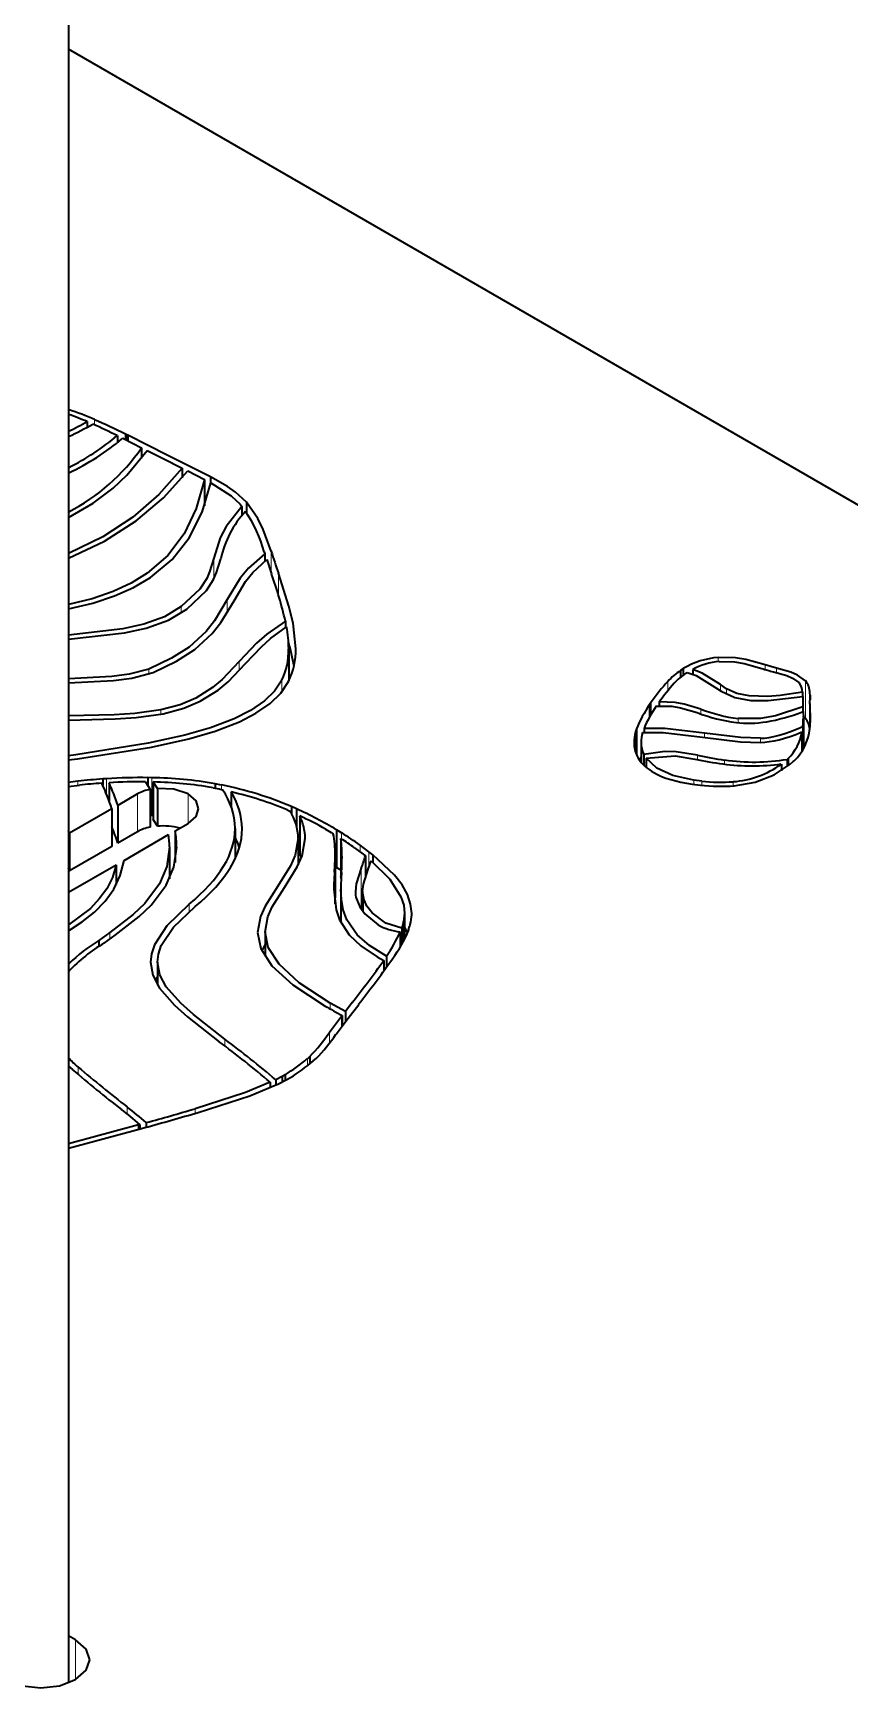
# Model space of a CAD drawing. Extents: x 384 to 891, y 188 to 696.
# Drawn here: x 779.33 to 788.17, y 641.41 to 659.31 of the extents above; entities that cross this region are included whole.
import ezdxf

# ---------------------------------------------------------------- set-up
doc = ezdxf.new("R2010")
doc.units = 0

msp = doc.modelspace()

# ---------------------------------------------------------------- linework, layer by layer
at = {"color": 7, "lineweight": 35}
for p, q in [((779.712, 684.361), (779.712, 641.461)), ((807.97, 642.824), (779.712, 659.139))]:
    msp.add_line(p, q, dxfattribs=at)
at = {"color": 7, "lineweight": 35, "ltscale": 0.001526}
msp.add_line((779.912, 655.108), (779.912, 655.047), dxfattribs=at)
at = {"color": 7, "lineweight": 13, "ltscale": 0.001416}
msp.add_line((779.992, 655.13), (779.992, 655.073), dxfattribs=at)
at = {"color": 7, "lineweight": 35, "ltscale": 0.000582784}
msp.add_line((780.348, 654.962), (780.327, 654.973), dxfattribs=at)
at = {"color": 7, "lineweight": 35, "ltscale": 0.001468}
msp.add_line((780.327, 654.973), (780.327, 654.914), dxfattribs=at)
at = {"color": 7, "lineweight": 35, "ltscale": 0.001933}
msp.add_line((780.239, 654.957), (780.239, 654.88), dxfattribs=at)
at = {"color": 7, "lineweight": 35, "ltscale": 0.000231275}
msp.add_line((780.297, 654.928), (780.306, 654.924), dxfattribs=at)
at = {"color": 7, "lineweight": 35, "ltscale": 0.005451}
msp.add_line((780.306, 654.924), (780.5, 654.826), dxfattribs=at)
at = {"color": 7, "lineweight": 35, "ltscale": 0.000139691}
msp.add_line((780.352, 654.96), (780.347, 654.962), dxfattribs=at)
at = {"color": 7, "lineweight": 35, "ltscale": 0.001453}
msp.add_line((780.347, 654.962), (780.347, 654.904), dxfattribs=at)
at = {"color": 7, "lineweight": 35, "ltscale": 0.01215}
msp.add_line((780.786, 654.741), (780.352, 654.96), dxfattribs=at)
at = {"color": 7, "lineweight": 35, "ltscale": 0.001465}
msp.add_line((780.352, 654.96), (780.352, 654.901), dxfattribs=at)
at = {"color": 7, "lineweight": 35, "ltscale": 0.00285}
msp.add_line((780.5, 654.826), (780.5, 654.712), dxfattribs=at)
at = {"color": 7, "lineweight": 35, "ltscale": 0.004865}
msp.add_line((780.561, 654.795), (780.735, 654.708), dxfattribs=at)
at = {"color": 7, "lineweight": 35, "ltscale": 0.005772}
msp.add_line((780.735, 654.708), (780.941, 654.604), dxfattribs=at)
at = {"color": 7, "lineweight": 35, "ltscale": 0.012902}
msp.add_line((781.247, 654.509), (780.786, 654.741), dxfattribs=at)
at = {"color": 7, "lineweight": 35, "ltscale": 0.002582}
msp.add_line((780.941, 654.604), (780.941, 654.501), dxfattribs=at)
at = {"color": 7, "lineweight": 35, "ltscale": 0.005044}
msp.add_line((781.001, 654.574), (781.181, 654.483), dxfattribs=at)
at = {"color": 7, "lineweight": 35, "ltscale": 0.007172}
msp.add_line((781.181, 654.483), (781.181, 654.196), dxfattribs=at)
at = {"color": 7, "lineweight": 35, "ltscale": 0.001973}
msp.add_line((781.247, 654.509), (781.247, 654.43), dxfattribs=at)
at = {"color": 7, "lineweight": 35, "ltscale": 0.000827049}
msp.add_line((781.567, 654.215), (781.587, 654.188), dxfattribs=at)
at = {"color": 7, "lineweight": 35, "ltscale": 0.002454}
msp.add_line((781.587, 654.188), (781.587, 654.09), dxfattribs=at)
at = {"color": 7, "lineweight": 35, "ltscale": 0.002849}
msp.add_line((781.636, 654.235), (781.636, 654.121), dxfattribs=at)
at = {"color": 7, "lineweight": 13, "ltscale": 0.005719}
msp.add_line((781.282, 653.632), (781.282, 653.403), dxfattribs=at)
at = {"color": 7, "lineweight": 35, "ltscale": 0.000552975}
msp.add_line((781.829, 653.698), (781.836, 653.677), dxfattribs=at)
at = {"color": 7, "lineweight": 35, "ltscale": 0.001889}
msp.add_line((781.836, 653.677), (781.836, 653.602), dxfattribs=at)
at = {"color": 7, "lineweight": 35, "ltscale": 0.004144}
msp.add_line((781.856, 653.617), (781.908, 653.46), dxfattribs=at)
at = {"color": 7, "lineweight": 13, "ltscale": 0.005939}
msp.add_line((781.905, 653.706), (781.905, 653.469), dxfattribs=at)
at = {"color": 7, "lineweight": 13, "ltscale": 0.005925}
msp.add_line((781.983, 653.469), (781.983, 653.232), dxfattribs=at)
at = {"color": 7, "lineweight": 13, "ltscale": 0.003571}
msp.add_line((781.429, 653.183), (781.429, 653.04), dxfattribs=at)
at = {"color": 7, "lineweight": 13, "ltscale": 0.001773}
msp.add_line((780.931, 653.107), (780.931, 653.036), dxfattribs=at)
at = {"color": 7, "lineweight": 35, "ltscale": 0.001694}
for p, q in [((782.058, 652.949), (782.058, 652.881)), ((787.737, 652.057), (787.738, 652.125))]:
    msp.add_line(p, q, dxfattribs=at)
at = {"color": 7, "lineweight": 35, "ltscale": 0.008749}
msp.add_line((782.094, 652.648), (782.094, 652.298), dxfattribs=at)
at = {"color": 7, "lineweight": 13, "ltscale": 0.002391}
msp.add_line((781.557, 652.512), (781.557, 652.416), dxfattribs=at)
at = {"color": 7, "lineweight": 13, "ltscale": 0.00112}
msp.add_line((786.744, 652.556), (786.744, 652.511), dxfattribs=at)
at = {"color": 7, "lineweight": 35, "ltscale": 0.003104}
msp.add_line((787.373, 652.442), (787.253, 652.476), dxfattribs=at)
at = {"color": 7, "lineweight": 13, "ltscale": 0.001259}
msp.add_line((787.253, 652.476), (787.253, 652.425), dxfattribs=at)
at = {"color": 7, "lineweight": 13, "ltscale": 0.001314}
msp.add_line((780.581, 652.43), (780.581, 652.377), dxfattribs=at)
at = {"color": 7, "lineweight": 13, "ltscale": 0.003105}
msp.add_line((782.019, 652.309), (782.019, 652.185), dxfattribs=at)
at = {"color": 7, "lineweight": 13, "ltscale": 0.002513}
msp.add_line((786.199, 652.297), (786.199, 652.197), dxfattribs=at)
at = {"color": 7, "lineweight": 35, "ltscale": 0.000933181}
msp.add_line((786.365, 652.435), (786.334, 652.414), dxfattribs=at)
at = {"color": 7, "lineweight": 35, "ltscale": 0.001826}
msp.add_line((786.334, 652.414), (786.334, 652.341), dxfattribs=at)
at = {"color": 7, "lineweight": 35, "ltscale": 0.001721}
msp.add_line((786.365, 652.435), (786.365, 652.366), dxfattribs=at)
at = {"color": 7, "lineweight": 35, "ltscale": 0.000389374}
msp.add_line((786.393, 652.385), (786.406, 652.394), dxfattribs=at)
at = {"color": 7, "lineweight": 35, "ltscale": 0.001256}
msp.add_line((786.467, 652.426), (786.467, 652.375), dxfattribs=at)
at = {"color": 7, "lineweight": 13, "ltscale": 0.00121}
msp.add_line((787.373, 652.442), (787.373, 652.394), dxfattribs=at)
at = {"color": 7, "lineweight": 13, "ltscale": 0.010207}
for p, q in [((787.687, 652.305), (787.687, 651.897)), ((782.879, 650.275), (782.879, 649.866))]:
    msp.add_line(p, q, dxfattribs=at)
at = {"color": 7, "lineweight": 35, "ltscale": 0.002021}
msp.add_line((786.708, 652.236), (786.775, 652.19), dxfattribs=at)
at = {"color": 7, "lineweight": 35, "ltscale": 0.00202}
msp.add_line((786.834, 652.218), (786.767, 652.264), dxfattribs=at)
at = {"color": 7, "lineweight": 13, "ltscale": 0.001736}
msp.add_line((786.767, 652.264), (786.767, 652.195), dxfattribs=at)
at = {"color": 7, "lineweight": 13, "ltscale": 0.001553}
msp.add_line((786.834, 652.218), (786.834, 652.156), dxfattribs=at)
at = {"color": 7, "lineweight": 35, "ltscale": 0.001161}
msp.add_line((787.657, 652.18), (787.657, 652.134), dxfattribs=at)
at = {"color": 7, "lineweight": 35, "ltscale": 0.000619537}
msp.add_line((787.661, 652.134), (787.661, 652.109), dxfattribs=at)
at = {"color": 7, "lineweight": 35, "ltscale": 0.000529515}
msp.add_line((787.661, 652.109), (787.661, 652.088), dxfattribs=at)
at = {"color": 7, "lineweight": 35, "ltscale": 0.001981}
msp.add_line((787.661, 652.109), (787.661, 652.03), dxfattribs=at)
at = {"color": 7, "lineweight": 35, "ltscale": 0.000577944}
msp.add_line((787.738, 652.148), (787.737, 652.171), dxfattribs=at)
at = {"color": 7, "lineweight": 13, "ltscale": 0.00929}
msp.add_line((787.737, 652.171), (787.737, 651.8), dxfattribs=at)
at = {"color": 7, "lineweight": 35, "ltscale": 0.000585969}
msp.add_line((787.738, 652.125), (787.738, 652.148), dxfattribs=at)
at = {"color": 7, "lineweight": 35, "ltscale": 0.001279}
msp.add_line((787.738, 652.148), (787.738, 652.097), dxfattribs=at)
at = {"color": 7, "lineweight": 13, "ltscale": 0.001175}
msp.add_line((780.71, 651.99), (780.71, 651.943), dxfattribs=at)
at = {"color": 7, "lineweight": 35, "ltscale": 0.000724784}
msp.add_line((786.017, 652.071), (786.001, 652.047), dxfattribs=at)
at = {"color": 7, "lineweight": 35, "ltscale": 0.003317}
msp.add_line((786.001, 652.047), (786.001, 651.914), dxfattribs=at)
at = {"color": 7, "lineweight": 13, "ltscale": 0.003172}
msp.add_line((786.017, 652.071), (786.017, 651.944), dxfattribs=at)
at = {"color": 7, "lineweight": 35, "ltscale": 0.001082}
msp.add_line((786.106, 652.075), (786.106, 652.032), dxfattribs=at)
at = {"color": 7, "lineweight": 13, "ltscale": 0.001297}
msp.add_line((786.555, 651.997), (786.555, 651.945), dxfattribs=at)
at = {"color": 7, "lineweight": 35, "ltscale": 0.000679059}
msp.add_line((787.661, 652.088), (787.66, 652.061), dxfattribs=at)
at = {"color": 7, "lineweight": 35, "ltscale": 0.000657698}
msp.add_line((787.66, 652.061), (787.661, 652.035), dxfattribs=at)
at = {"color": 7, "lineweight": 13, "ltscale": 0.001337}
msp.add_line((787.661, 652.088), (787.661, 652.035), dxfattribs=at)
at = {"color": 7, "lineweight": 35, "ltscale": 0.000354477}
msp.add_line((787.661, 652.035), (787.661, 652.021), dxfattribs=at)
at = {"color": 7, "lineweight": 35, "ltscale": 0.001292}
msp.add_line((787.661, 652.021), (787.661, 651.969), dxfattribs=at)
at = {"color": 7, "lineweight": 35, "ltscale": 0.001644}
msp.add_line((787.663, 651.97), (787.665, 651.904), dxfattribs=at)
at = {"color": 7, "lineweight": 35, "ltscale": 0.00053569}
msp.add_line((787.738, 652.036), (787.737, 652.057), dxfattribs=at)
at = {"color": 7, "lineweight": 35, "ltscale": 0.006212}
msp.add_line((787.737, 652.057), (787.737, 651.809), dxfattribs=at)
at = {"color": 7, "lineweight": 35, "ltscale": 0.000659752}
msp.add_line((787.739, 652.009), (787.738, 652.036), dxfattribs=at)
at = {"color": 7, "lineweight": 13, "ltscale": 0.005582}
msp.add_line((787.738, 652.036), (787.738, 651.812), dxfattribs=at)
at = {"color": 7, "lineweight": 35, "ltscale": 0.002484}
msp.add_line((787.742, 651.91), (787.739, 652.009), dxfattribs=at)
at = {"color": 7, "lineweight": 13, "ltscale": 0.004597}
msp.add_line((787.739, 652.009), (787.739, 651.825), dxfattribs=at)
at = {"color": 7, "lineweight": 35, "ltscale": 0.000876402}
msp.add_line((785.859, 651.783), (785.849, 651.75), dxfattribs=at)
at = {"color": 7, "lineweight": 35, "ltscale": 0.005528}
msp.add_line((785.849, 651.75), (785.849, 651.529), dxfattribs=at)
at = {"color": 7, "lineweight": 35, "ltscale": 0.007025}
msp.add_line((785.859, 651.783), (785.859, 651.502), dxfattribs=at)
at = {"color": 7, "lineweight": 35, "ltscale": 0.001109}
msp.add_line((785.942, 651.789), (785.942, 651.745), dxfattribs=at)
at = {"color": 7, "lineweight": 13, "ltscale": 0.001135}
msp.add_line((786.958, 651.895), (786.958, 651.849), dxfattribs=at)
at = {"color": 7, "lineweight": 35, "ltscale": 0.005202}
msp.add_line((787.65, 651.75), (787.65, 651.542), dxfattribs=at)
at = {"color": 7, "lineweight": 35, "ltscale": 0.000965287}
msp.add_line((787.687, 651.897), (787.658, 651.923), dxfattribs=at)
at = {"color": 7, "lineweight": 35, "ltscale": 0.000204229}
msp.add_line((787.661, 651.816), (787.66, 651.808), dxfattribs=at)
at = {"color": 7, "lineweight": 35, "ltscale": 0.006252}
msp.add_line((787.66, 651.808), (787.66, 651.558), dxfattribs=at)
at = {"color": 7, "lineweight": 35, "ltscale": 0.006416}
msp.add_line((787.661, 651.816), (787.661, 651.56), dxfattribs=at)
at = {"color": 7, "lineweight": 35, "ltscale": 0.008447}
msp.add_line((787.665, 651.904), (787.665, 651.566), dxfattribs=at)
at = {"color": 7, "lineweight": 35, "ltscale": 0.000693575}
msp.add_line((787.735, 651.786), (787.738, 651.814), dxfattribs=at)
at = {"color": 7, "lineweight": 35, "ltscale": 0.005307}
msp.add_line((785.909, 651.636), (785.909, 651.424), dxfattribs=at)
at = {"color": 7, "lineweight": 35, "ltscale": 5.26152e-05}
msp.add_line((785.925, 651.742), (785.925, 651.744), dxfattribs=at)
at = {"color": 7, "lineweight": 13, "ltscale": 0.001147}
msp.add_line((786.594, 651.737), (786.594, 651.691), dxfattribs=at)
at = {"color": 7, "lineweight": 13, "ltscale": 0.001111}
msp.add_line((787.2, 651.682), (787.2, 651.637), dxfattribs=at)
at = {"color": 7, "lineweight": 35, "ltscale": 0.001956}
msp.add_line((779.789, 651.504), (779.712, 651.493), dxfattribs=at)
at = {"color": 7, "lineweight": 35, "ltscale": 0.002418}
msp.add_line((779.712, 651.447), (779.808, 651.461), dxfattribs=at)
at = {"color": 7, "lineweight": 35, "ltscale": 0.00060262}
msp.add_line((785.865, 651.489), (785.877, 651.468), dxfattribs=at)
at = {"color": 7, "lineweight": 35, "ltscale": 0.001055}
msp.add_line((785.909, 651.486), (785.89, 651.448), dxfattribs=at)
at = {"color": 7, "lineweight": 35, "ltscale": 0.002879}
msp.add_line((785.938, 651.507), (785.938, 651.392), dxfattribs=at)
at = {"color": 7, "lineweight": 35, "ltscale": 0.002457}
msp.add_line((785.965, 651.466), (785.965, 651.367), dxfattribs=at)
at = {"color": 7, "lineweight": 13, "ltscale": 0.00118}
msp.add_line((786.518, 651.499), (786.518, 651.452), dxfattribs=at)
at = {"color": 7, "lineweight": 13, "ltscale": 0.001138}
for p, q in [((786.813, 651.446), (786.813, 651.401)), ((779.813, 651.217), (779.813, 651.172))]:
    msp.add_line(p, q, dxfattribs=at)
at = {"color": 7, "lineweight": 35, "ltscale": 0.001802}
msp.add_line((787.427, 651.403), (787.427, 651.331), dxfattribs=at)
at = {"color": 7, "lineweight": 35, "ltscale": 0.000334028}
msp.add_line((787.501, 651.462), (787.491, 651.453), dxfattribs=at)
at = {"color": 7, "lineweight": 35, "ltscale": 0.001952}
msp.add_line((787.491, 651.453), (787.491, 651.375), dxfattribs=at)
at = {"color": 7, "lineweight": 35, "ltscale": 0.001979}
msp.add_line((787.501, 651.462), (787.501, 651.383), dxfattribs=at)
at = {"color": 7, "lineweight": 35, "ltscale": 0.001135}
msp.add_line((787.522, 651.4), (787.556, 651.43), dxfattribs=at)
at = {"color": 7, "lineweight": 35, "ltscale": 0.000352277}
msp.add_line((787.556, 651.43), (787.567, 651.439), dxfattribs=at)
at = {"color": 7, "lineweight": 35, "ltscale": 0.002552}
msp.add_line((779.813, 651.217), (779.712, 651.205), dxfattribs=at)
at = {"color": 7, "lineweight": 35, "ltscale": 0.000999981}
msp.add_line((780.122, 651.244), (780.082, 651.242), dxfattribs=at)
at = {"color": 7, "lineweight": 35, "ltscale": 0.001669}
msp.add_line((780.082, 651.242), (780.082, 651.175), dxfattribs=at)
at = {"color": 7, "lineweight": 13, "ltscale": 0.004109}
msp.add_line((780.122, 651.244), (780.122, 651.08), dxfattribs=at)
at = {"color": 7, "lineweight": 35, "ltscale": 0.002424}
msp.add_line((780.544, 651.211), (780.596, 651.129), dxfattribs=at)
at = {"color": 7, "lineweight": 35, "ltscale": 0.00107}
msp.add_line((780.612, 651.255), (780.569, 651.256), dxfattribs=at)
at = {"color": 7, "lineweight": 35, "ltscale": 0.002109}
msp.add_line((780.569, 651.256), (780.569, 651.172), dxfattribs=at)
at = {"color": 7, "lineweight": 13, "ltscale": 0.010205}
for p, q in [((780.612, 651.255), (780.612, 650.847)), ((780.456, 651.079), (780.456, 650.67))]:
    msp.add_line(p, q, dxfattribs=at)
at = {"color": 7, "lineweight": 35, "ltscale": 0.002131}
for p, q in [((780.672, 651.138), (780.627, 651.21)), ((780.672, 650.73), (780.627, 650.802))]:
    msp.add_line(p, q, dxfattribs=at)
at = {"color": 7, "lineweight": 35, "ltscale": 0.010207}
for p, q in [((780.627, 651.21), (780.627, 650.802)), ((780.672, 651.138), (780.672, 650.73)), ((780.244, 650.956), (780.244, 650.548)), ((779.72, 650.654), (779.72, 650.246)), ((782.659, 650.596), (782.659, 650.187))]:
    msp.add_line(p, q, dxfattribs=at)
at = {"color": 7, "lineweight": 35, "ltscale": 0.002117}
msp.add_line((786.565, 651.218), (786.481, 651.229), dxfattribs=at)
at = {"color": 7, "lineweight": 13, "ltscale": 0.001141}
msp.add_line((786.481, 651.229), (786.481, 651.183), dxfattribs=at)
at = {"color": 7, "lineweight": 13, "ltscale": 0.001128}
msp.add_line((786.565, 651.218), (786.565, 651.173), dxfattribs=at)
at = {"color": 7, "lineweight": 13, "ltscale": 0.001122}
msp.add_line((786.906, 651.212), (786.906, 651.167), dxfattribs=at)
at = {"color": 7, "lineweight": 35, "ltscale": 0.002928}
msp.add_line((779.712, 651.159), (779.828, 651.174), dxfattribs=at)
at = {"color": 7, "lineweight": 35, "ltscale": 0.004883}
msp.add_line((780.149, 651.201), (780.149, 651.005), dxfattribs=at)
at = {"color": 7, "lineweight": 35, "ltscale": 0.00611}
msp.add_line((780.456, 651.079), (780.244, 650.956), dxfattribs=at)
at = {"color": 7, "lineweight": 35, "ltscale": 0.010205}
for p, q in [((780.596, 651.129), (780.596, 650.721)), ((780.178, 650.918), (780.178, 650.51)), ((782.213, 650.841), (782.213, 650.433)), ((782.611, 650.693), (782.611, 650.285)), ((782.596, 650.423), (782.596, 650.015))]:
    msp.add_line(p, q, dxfattribs=at)
at = {"color": 7, "lineweight": 13, "ltscale": 0.007928}
msp.add_line((781.005, 651.079), (781.005, 650.762), dxfattribs=at)
at = {"color": 7, "lineweight": 35, "ltscale": 0.001705}
msp.add_line((781.275, 651.147), (781.342, 651.134), dxfattribs=at)
at = {"color": 7, "lineweight": 35, "ltscale": 0.00179}
msp.add_line((781.367, 651.176), (781.297, 651.19), dxfattribs=at)
at = {"color": 7, "lineweight": 35, "ltscale": 0.001173}
msp.add_line((781.297, 651.19), (781.297, 651.143), dxfattribs=at)
at = {"color": 7, "lineweight": 35, "ltscale": 0.000939637}
msp.add_line((781.342, 651.134), (781.378, 651.125), dxfattribs=at)
at = {"color": 7, "lineweight": 13, "ltscale": 0.001208}
msp.add_line((781.367, 651.176), (781.367, 651.128), dxfattribs=at)
at = {"color": 7, "lineweight": 35, "ltscale": 0.004015}
msp.add_line((781.472, 651.101), (781.472, 650.94), dxfattribs=at)
at = {"color": 7, "lineweight": 35, "ltscale": 0.002209}
msp.add_line((786.463, 651.185), (786.551, 651.174), dxfattribs=at)
at = {"color": 7, "lineweight": 35, "ltscale": 0.013229}
msp.add_line((780.178, 650.918), (779.72, 650.654), dxfattribs=at)
at = {"color": 7, "lineweight": 35, "ltscale": 0.00079884}
msp.add_line((782.078, 650.906), (782.107, 650.894), dxfattribs=at)
at = {"color": 7, "lineweight": 35, "ltscale": 0.001508}
msp.add_line((782.179, 650.918), (782.123, 650.942), dxfattribs=at)
at = {"color": 7, "lineweight": 35, "ltscale": 0.00192}
msp.add_line((782.123, 650.942), (782.123, 650.865), dxfattribs=at)
at = {"color": 7, "lineweight": 35, "ltscale": 0.004645}
msp.add_line((782.179, 650.918), (782.179, 650.732), dxfattribs=at)
at = {"color": 7, "lineweight": 35, "ltscale": 0.000808274}
for p, q in [((779.72, 650.654), (779.712, 650.685)), ((779.72, 650.246), (779.712, 650.277))]:
    msp.add_line(p, q, dxfattribs=at)
at = {"color": 7, "lineweight": 35, "ltscale": 0.000413584}
msp.add_line((780.612, 650.847), (780.596, 650.847), dxfattribs=at)
at = {"color": 7, "lineweight": 35, "ltscale": 0.000383105}
msp.add_line((780.627, 650.847), (780.612, 650.847), dxfattribs=at)
at = {"color": 7, "lineweight": 35, "ltscale": 0.004077}
msp.add_line((780.864, 650.68), (781.005, 650.761), dxfattribs=at)
at = {"color": 7, "lineweight": 35, "ltscale": 0.008559}
msp.add_line((780.864, 650.68), (780.864, 650.338), dxfattribs=at)
at = {"color": 7, "lineweight": 35, "ltscale": 0.008119}
msp.add_line((781.514, 650.705), (781.514, 650.381), dxfattribs=at)
at = {"color": 7, "lineweight": 35, "ltscale": 0.001806}
msp.add_line((782.493, 650.699), (782.555, 650.662), dxfattribs=at)
at = {"color": 7, "lineweight": 35, "ltscale": 0.001563}
for p, q in [((782.664, 650.66), (782.611, 650.693)), ((782.664, 650.252), (782.611, 650.285))]:
    msp.add_line(p, q, dxfattribs=at)
at = {"color": 7, "lineweight": 35, "ltscale": 0.01323}
msp.add_line((780.178, 650.51), (779.72, 650.246), dxfattribs=at)
at = {"color": 7, "lineweight": 35, "ltscale": 0.006111}
msp.add_line((780.456, 650.67), (780.244, 650.548), dxfattribs=at)
at = {"color": 7, "lineweight": 35, "ltscale": 0.013927}
msp.add_line((780.312, 650.361), (780.794, 650.64), dxfattribs=at)
at = {"color": 7, "lineweight": 35, "ltscale": 0.008647}
msp.add_line((780.805, 650.507), (780.805, 650.161), dxfattribs=at)
at = {"color": 7, "lineweight": 35, "ltscale": 0.007237}
msp.add_line((782.197, 650.6), (782.197, 650.311), dxfattribs=at)
at = {"color": 7, "lineweight": 35, "ltscale": 0.000452723}
msp.add_line((782.213, 650.494), (782.197, 650.502), dxfattribs=at)
at = {"color": 7, "lineweight": 35, "ltscale": 0.000637768}
msp.add_line((782.555, 650.662), (782.577, 650.649), dxfattribs=at)
at = {"color": 7, "lineweight": 13, "ltscale": 0.001686}
msp.add_line((782.664, 650.66), (782.664, 650.592), dxfattribs=at)
at = {"color": 7, "lineweight": 35, "ltscale": 0.002935}
msp.add_line((782.807, 650.497), (782.901, 650.428), dxfattribs=at)
at = {"color": 7, "lineweight": 35, "ltscale": 0.002996}
msp.add_line((782.963, 650.454), (782.867, 650.525), dxfattribs=at)
at = {"color": 7, "lineweight": 13, "ltscale": 0.001788}
msp.add_line((782.867, 650.525), (782.867, 650.454), dxfattribs=at)
at = {"color": 7, "lineweight": 35, "ltscale": 0.001149}
msp.add_line((782.232, 650.391), (782.213, 650.433), dxfattribs=at)
at = {"color": 7, "lineweight": 35, "ltscale": 0.000751864}
msp.add_line((782.901, 650.428), (782.925, 650.409), dxfattribs=at)
at = {"color": 7, "lineweight": 35, "ltscale": 0.005623}
msp.add_line((782.925, 650.409), (782.925, 650.184), dxfattribs=at)
at = {"color": 7, "lineweight": 35, "ltscale": 0.002412}
msp.add_line((782.954, 650.265), (782.985, 650.357), dxfattribs=at)
at = {"color": 7, "lineweight": 35, "ltscale": 0.001287}
msp.add_line((783.003, 650.422), (782.963, 650.454), dxfattribs=at)
at = {"color": 7, "lineweight": 13, "ltscale": 0.00412}
msp.add_line((782.963, 650.454), (782.963, 650.289), dxfattribs=at)
at = {"color": 7, "lineweight": 35, "ltscale": 0.002032}
msp.add_line((783.003, 650.422), (783.003, 650.341), dxfattribs=at)
at = {"color": 7, "lineweight": 35, "ltscale": 0.014878}
msp.add_line((779.712, 650.015), (780.227, 650.312), dxfattribs=at)
at = {"color": 7, "lineweight": 35, "ltscale": 0.005295}
msp.add_line((780.227, 650.312), (780.227, 650.101), dxfattribs=at)
at = {"color": 7, "lineweight": 13, "ltscale": 0.007849}
msp.add_line((782.589, 650.232), (782.589, 649.918), dxfattribs=at)
at = {"color": 7, "lineweight": 35, "ltscale": 0.000426289}
msp.add_line((782.611, 650.285), (782.596, 650.293), dxfattribs=at)
at = {"color": 7, "lineweight": 35, "ltscale": 0.000627032}
msp.add_line((782.662, 650.163), (782.659, 650.187), dxfattribs=at)
at = {"color": 7, "lineweight": 35, "ltscale": 0.003077}
msp.add_line((782.596, 650.015), (782.593, 649.892), dxfattribs=at)
at = {"color": 7, "lineweight": 35, "ltscale": 0.009079}
msp.add_line((782.659, 650.05), (782.659, 649.687), dxfattribs=at)
at = {"color": 7, "lineweight": 35, "ltscale": 0.005348}
msp.add_line((782.893, 650.025), (782.893, 649.811), dxfattribs=at)
at = {"color": 7, "lineweight": 13, "ltscale": 0.00199}
msp.add_line((781.018, 649.886), (781.018, 649.807), dxfattribs=at)
at = {"color": 7, "lineweight": 35, "ltscale": 0.000588099}
msp.add_line((782.879, 649.866), (782.871, 649.844), dxfattribs=at)
at = {"color": 7, "lineweight": 35, "ltscale": 0.001011}
msp.add_line((782.893, 649.904), (782.879, 649.866), dxfattribs=at)
at = {"color": 7, "lineweight": 13, "ltscale": 0.003831}
msp.add_line((782.903, 649.952), (782.903, 649.798), dxfattribs=at)
at = {"color": 7, "lineweight": 35, "ltscale": 0.000267046}
msp.add_line((783.349, 649.785), (783.349, 649.774), dxfattribs=at)
at = {"color": 7, "lineweight": 35, "ltscale": 0.006833}
msp.add_line((783.349, 649.785), (783.349, 649.512), dxfattribs=at)
at = {"color": 7, "lineweight": 35, "ltscale": 0.000312839}
msp.add_line((783.426, 649.773), (783.426, 649.786), dxfattribs=at)
at = {"color": 7, "lineweight": 35, "ltscale": 0.001701}
msp.add_line((783.335, 649.695), (783.319, 649.629), dxfattribs=at)
at = {"color": 7, "lineweight": 35, "ltscale": 0.004333}
msp.add_line((783.319, 649.629), (783.319, 649.456), dxfattribs=at)
at = {"color": 7, "lineweight": 35, "ltscale": 9.64326e-05}
msp.add_line((783.339, 649.695), (783.335, 649.695), dxfattribs=at)
at = {"color": 7, "lineweight": 35, "ltscale": 0.005273}
msp.add_line((783.335, 649.695), (783.335, 649.484), dxfattribs=at)
at = {"color": 7, "lineweight": 35, "ltscale": 0.005083}
msp.add_line((783.339, 649.695), (783.339, 649.492), dxfattribs=at)
at = {"color": 7, "lineweight": 13, "ltscale": 0.006573}
msp.add_line((783.349, 649.774), (783.349, 649.511), dxfattribs=at)
at = {"color": 7, "lineweight": 35, "ltscale": 0.001729}
msp.add_line((783.381, 649.58), (783.349, 649.641), dxfattribs=at)
at = {"color": 7, "lineweight": 35, "ltscale": 0.000928904}
msp.add_line((783.392, 649.609), (783.401, 649.645), dxfattribs=at)
at = {"color": 7, "lineweight": 35, "ltscale": 8.86193e-05}
msp.add_line((783.401, 649.645), (783.404, 649.645), dxfattribs=at)
at = {"color": 7, "lineweight": 35, "ltscale": 0.00055291}
msp.add_line((783.404, 649.645), (783.41, 649.667), dxfattribs=at)
at = {"color": 7, "lineweight": 35, "ltscale": 0.003631}
msp.add_line((780.157, 649.58), (780.04, 649.494), dxfattribs=at)
at = {"color": 7, "lineweight": 35, "ltscale": 0.001604}
msp.add_line((780.04, 649.494), (780.04, 649.43), dxfattribs=at)
at = {"color": 7, "lineweight": 35, "ltscale": 0.003702}
msp.add_line((780.098, 649.465), (780.217, 649.553), dxfattribs=at)
at = {"color": 7, "lineweight": 13, "ltscale": 0.001782}
msp.add_line((780.157, 649.58), (780.157, 649.509), dxfattribs=at)
at = {"color": 7, "lineweight": 35, "ltscale": 0.001953}
msp.add_line((781.838, 649.454), (781.804, 649.383), dxfattribs=at)
at = {"color": 7, "lineweight": 35, "ltscale": 0.006592}
msp.add_line((781.838, 649.585), (781.838, 649.322), dxfattribs=at)
at = {"color": 7, "lineweight": 35, "ltscale": 0.004024}
msp.add_line((783.301, 649.586), (783.301, 649.425), dxfattribs=at)
at = {"color": 7, "lineweight": 35, "ltscale": 0.00618}
msp.add_line((780.674, 649.259), (780.674, 649.012), dxfattribs=at)
at = {"color": 7, "lineweight": 35, "ltscale": 0.001999}
msp.add_line((783.052, 649.317), (783.122, 649.279), dxfattribs=at)
at = {"color": 7, "lineweight": 35, "ltscale": 0.002933}
msp.add_line((783.122, 649.279), (783.122, 649.161), dxfattribs=at)
at = {"color": 7, "lineweight": 35, "ltscale": 0.002982}
msp.add_line((783.154, 649.324), (783.154, 649.205), dxfattribs=at)
at = {"color": 7, "lineweight": 35, "ltscale": 0.00076654}
msp.add_line((783.2, 649.27), (783.217, 649.295), dxfattribs=at)
at = {"color": 7, "lineweight": 35, "ltscale": 0.001312}
msp.add_line((780.674, 649.103), (780.649, 649.057), dxfattribs=at)
at = {"color": 7, "lineweight": 35, "ltscale": 0.004641}
msp.add_line((782.707, 648.726), (782.544, 648.815), dxfattribs=at)
at = {"color": 7, "lineweight": 13, "ltscale": 0.001559}
msp.add_line((782.544, 648.815), (782.544, 648.752), dxfattribs=at)
at = {"color": 7, "lineweight": 35, "ltscale": 0.003035}
msp.add_line((782.781, 648.822), (782.707, 648.726), dxfattribs=at)
at = {"color": 7, "lineweight": 35, "ltscale": 0.002733}
msp.add_line((782.707, 648.726), (782.707, 648.616), dxfattribs=at)
at = {"color": 7, "lineweight": 35, "ltscale": 0.004686}
msp.add_line((782.737, 648.655), (782.852, 648.803), dxfattribs=at)
at = {"color": 7, "lineweight": 35, "ltscale": 0.005489}
msp.add_line((782.667, 648.673), (782.535, 648.498), dxfattribs=at)
at = {"color": 7, "lineweight": 35, "ltscale": 0.005464}
msp.add_line((782.606, 648.481), (782.737, 648.655), dxfattribs=at)
at = {"color": 7, "lineweight": 35, "ltscale": 0.000287198}
msp.add_line((782.674, 648.682), (782.667, 648.673), dxfattribs=at)
at = {"color": 7, "lineweight": 13, "ltscale": 0.002759}
msp.add_line((782.667, 648.673), (782.667, 648.563), dxfattribs=at)
at = {"color": 7, "lineweight": 35, "ltscale": 0.002753}
msp.add_line((782.674, 648.682), (782.674, 648.572), dxfattribs=at)
at = {"color": 7, "lineweight": 13, "ltscale": 0.00184}
msp.add_line((781.403, 648.426), (781.403, 648.352), dxfattribs=at)
at = {"color": 7, "lineweight": 13, "ltscale": 0.002835}
msp.add_line((782.535, 648.498), (782.535, 648.385), dxfattribs=at)
at = {"color": 7, "lineweight": 35, "ltscale": 0.000942931}
msp.add_line((782.324, 648.24), (782.296, 648.215), dxfattribs=at)
at = {"color": 7, "lineweight": 13, "ltscale": 0.001927}
msp.add_line((782.296, 648.215), (782.296, 648.138), dxfattribs=at)
at = {"color": 7, "lineweight": 35, "ltscale": 0.001987}
msp.add_line((782.324, 648.24), (782.324, 648.16), dxfattribs=at)
at = {"color": 7, "lineweight": 35, "ltscale": 0.000991057}
msp.add_line((782.36, 648.19), (782.39, 648.217), dxfattribs=at)
at = {"color": 7, "lineweight": 35, "ltscale": 0.00132}
msp.add_line((779.712, 648.134), (779.752, 648.099), dxfattribs=at)
at = {"color": 7, "lineweight": 13, "ltscale": 0.001981}
msp.add_line((779.815, 648.124), (779.815, 648.044), dxfattribs=at)
at = {"color": 7, "lineweight": 35, "ltscale": 0.001908}
msp.add_line((782.022, 648.022), (781.954, 647.988), dxfattribs=at)
at = {"color": 7, "lineweight": 35, "ltscale": 0.001443}
msp.add_line((781.954, 647.988), (781.954, 647.93), dxfattribs=at)
at = {"color": 7, "lineweight": 35, "ltscale": 0.002706}
msp.add_line((781.977, 647.941), (782.074, 647.989), dxfattribs=at)
at = {"color": 7, "lineweight": 35, "ltscale": 0.001006}
msp.add_line((782.057, 648.041), (782.022, 648.022), dxfattribs=at)
at = {"color": 7, "lineweight": 35, "ltscale": 0.001482}
msp.add_line((782.022, 648.022), (782.022, 647.962), dxfattribs=at)
at = {"color": 7, "lineweight": 35, "ltscale": 0.001527}
msp.add_line((782.057, 648.041), (782.057, 647.98), dxfattribs=at)
at = {"color": 7, "lineweight": 35, "ltscale": 0.001098}
msp.add_line((782.074, 647.989), (782.112, 648.01), dxfattribs=at)
at = {"color": 7, "lineweight": 35, "ltscale": 0.001411}
msp.add_line((781.894, 647.96), (781.894, 647.903), dxfattribs=at)
at = {"color": 7, "lineweight": 35, "ltscale": 0.000822631}
msp.add_line((781.947, 647.927), (781.977, 647.941), dxfattribs=at)
at = {"color": 7, "lineweight": 13, "ltscale": 0.001875}
msp.add_line((780.345, 647.692), (780.345, 647.617), dxfattribs=at)
at = {"color": 7, "lineweight": 13, "ltscale": 0.001244}
msp.add_line((781.081, 647.674), (781.081, 647.624), dxfattribs=at)
at = {"color": 7, "lineweight": 35, "ltscale": 0.019598}
msp.add_line((780.469, 647.5), (779.712, 647.295), dxfattribs=at)
at = {"color": 7, "lineweight": 35, "ltscale": 0.020464}
msp.add_line((779.712, 647.246), (780.502, 647.46), dxfattribs=at)
at = {"color": 7, "lineweight": 35, "ltscale": 0.000345833}
msp.add_line((780.482, 647.504), (780.469, 647.5), dxfattribs=at)
at = {"color": 7, "lineweight": 35, "ltscale": 0.00123}
msp.add_line((780.469, 647.5), (780.469, 647.451), dxfattribs=at)
at = {"color": 7, "lineweight": 35, "ltscale": 0.001233}
msp.add_line((780.482, 647.504), (780.482, 647.455), dxfattribs=at)
at = {"color": 7, "lineweight": 35, "ltscale": 0.000875691}
msp.add_line((780.502, 647.46), (780.536, 647.47), dxfattribs=at)
at = {"color": 7, "lineweight": 35, "ltscale": 0.001234}
msp.add_line((780.552, 647.524), (780.552, 647.474), dxfattribs=at)
at = {"color": 7, "lineweight": 35, "ltscale": 0.002139}
msp.add_line((779.786, 641.928), (779.712, 641.971), dxfattribs=at)
at = {"color": 7, "lineweight": 13, "ltscale": 0.010802}
msp.add_line((779.786, 641.928), (779.786, 641.496), dxfattribs=at)
at = {"color": 7, "lineweight": 35}
for points in [[(779.712, 654.07), (779.978, 654.226), (780.192, 654.387), (780.342, 654.528), (780.561, 654.795)], [(780.941, 654.604), (780.689, 654.32), (780.405, 654.074), (780.081, 653.862), (779.712, 653.681)], [(779.712, 653.629), (780.101, 653.815), (780.442, 654.033), (780.74, 654.285), (781.001, 654.574)], [(781.181, 654.483), (781.092, 654.167), (780.961, 653.893), (780.785, 653.66), (780.561, 653.467), (780.387, 653.361), (780.192, 653.27), (779.965, 653.192), (779.712, 653.129)], [(779.712, 653.082), (779.974, 653.144), (780.209, 653.222), (780.415, 653.313), (780.597, 653.421), (780.831, 653.615), (781.017, 653.85), (781.156, 654.127), (781.25, 654.447)], [(781.636, 654.235), (781.517, 654.344), (781.43, 654.406), (781.247, 654.509)], [(781.25, 654.447), (781.471, 654.305), (781.567, 654.215)], [(781.587, 654.188), (781.418, 653.973), (781.352, 653.849), (781.282, 653.632)], [(781.905, 653.706), (781.819, 653.942), (781.759, 654.06), (781.636, 654.235)], [(781.282, 653.632), (781.238, 653.484), (781.206, 653.411), (781.132, 653.297), (780.931, 653.107)], [(780.993, 653.08), (781.203, 653.28), (781.28, 653.4), (781.314, 653.476), (781.358, 653.625)], [(781.836, 653.677), (781.657, 653.522), (781.568, 653.413), (781.429, 653.183)], [(781.502, 653.17), (781.628, 653.378), (781.706, 653.477), (781.856, 653.617)], [(782.171, 652.651), (782.142, 652.926), (782.097, 653.112), (781.983, 653.469)], [(781.429, 653.183), (781.29, 652.952), (781.2, 652.838), (781.017, 652.669), (780.827, 652.547), (780.581, 652.43)], [(780.931, 653.107), (780.75, 652.997), (780.527, 652.916), (780.3, 652.866), (779.712, 652.799)], [(779.712, 652.755), (780.316, 652.822), (780.551, 652.872), (780.794, 652.96), (780.993, 653.08)], [(780.626, 652.394), (780.881, 652.515), (781.077, 652.641), (781.266, 652.815), (781.359, 652.933), (781.502, 653.17)], [(782.058, 652.949), (781.857, 652.807), (781.747, 652.71), (781.557, 652.512)], [(781.626, 652.491), (781.798, 652.671), (781.896, 652.76), (782.07, 652.889)], [(781.557, 652.512), (781.372, 652.317), (781.27, 652.23), (781.088, 652.115), (780.918, 652.045), (780.71, 651.99)], [(780.735, 651.948), (780.957, 652.006), (781.137, 652.082), (781.33, 652.203), (781.437, 652.294), (781.626, 652.491)], [(787.253, 652.476), (787.044, 652.533), (786.929, 652.552), (786.744, 652.556)], [(786.754, 652.512), (786.918, 652.508), (787.023, 652.49), (787.215, 652.437)], [(780.581, 652.43), (780.367, 652.375), (780.178, 652.351), (779.711, 652.325)], [(779.712, 652.281), (780.198, 652.308), (780.397, 652.334), (780.626, 652.394)], [(782.019, 652.309), (781.939, 652.191), (781.831, 652.086), (781.68, 651.982), (781.502, 651.891), (781.248, 651.794), (780.968, 651.714), (780.573, 651.628), (779.789, 651.504)], [(779.808, 651.461), (780.608, 651.587), (781.013, 651.676), (781.299, 651.76), (781.56, 651.861), (781.739, 651.953), (781.893, 652.059), (782.008, 652.171), (782.093, 652.296)], [(786.406, 652.394), (786.505, 652.36), (786.708, 652.236)], [(786.767, 652.264), (786.568, 652.388), (786.467, 652.426)], [(787.341, 652.402), (787.485, 652.36), (787.548, 652.334), (787.618, 652.285)], [(787.687, 652.305), (787.603, 652.366), (787.531, 652.396), (787.373, 652.442)], [(786.775, 652.19), (786.922, 652.123), (787.098, 652.092), (787.284, 652.089), (787.661, 652.134)], [(787.657, 652.18), (787.414, 652.144), (787.279, 652.134), (787.079, 652.14), (786.944, 652.166), (786.834, 652.218)], [(780.71, 651.99), (780.427, 651.951), (780.206, 651.937), (779.712, 651.923)], [(779.712, 651.879), (780.216, 651.893), (780.443, 651.908), (780.735, 651.948)], [(786.072, 652.03), (786.242, 652.029), (786.337, 652.013), (786.515, 651.959)], [(786.555, 651.997), (786.375, 652.052), (786.277, 652.069), (786.106, 652.075)], [(787.661, 652.021), (787.365, 651.926), (787.201, 651.896), (786.958, 651.895)], [(786.594, 651.737), (786.167, 651.786), (785.942, 651.789)], [(785.925, 651.744), (786.146, 651.743), (786.575, 651.694)], [(786.575, 651.694), (786.983, 651.645), (787.201, 651.637)], [(787.2, 651.682), (786.99, 651.689), (786.594, 651.737)], [(786.518, 651.499), (786.287, 651.536), (786.165, 651.538), (785.938, 651.507)], [(785.965, 651.466), (786.276, 651.492), (786.492, 651.457)], [(786.481, 651.229), (786.251, 651.279), (786.078, 651.359), (785.965, 651.466)], [(786.917, 651.168), (787.144, 651.208), (787.349, 651.287), (787.522, 651.4)], [(781.005, 651.079), (780.849, 651.132), (780.672, 651.138)], [(781.119, 650.92), (781.091, 651.005), (781.005, 651.079)], [(781.005, 650.761), (781.091, 650.836), (781.119, 650.92)], [(780.805, 650.507), (780.775, 650.293), (780.695, 650.106), (780.535, 649.895), (780.41, 649.776), (780.157, 649.58)], [(780.217, 649.553), (780.477, 649.753), (780.605, 649.876), (780.769, 650.093), (780.851, 650.286), (780.882, 650.505)], [(782.197, 650.6), (782.164, 650.417), (782.113, 650.302), (781.976, 650.082)], [(782.047, 650.066), (782.187, 650.291), (782.239, 650.41), (782.272, 650.598)], [(779.712, 649.598), (779.859, 649.694), (779.992, 649.801), (780.107, 649.92), (780.2, 650.051), (780.27, 650.198), (780.312, 650.361)], [(782.985, 650.357), (783.187, 650.158), (783.309, 649.968), (783.339, 649.876), (783.349, 649.785)], [(783.426, 649.786), (783.414, 649.887), (783.38, 649.99), (783.321, 650.095), (783.239, 650.201), (783.003, 650.422)], [(780.227, 650.312), (780.186, 650.177), (780.124, 650.054), (780.044, 649.943), (779.947, 649.841), (779.712, 649.662)], [(782.879, 650.275), (782.826, 650.108), (782.816, 650.025)], [(782.893, 650.025), (782.902, 650.104), (782.954, 650.265)], [(781.976, 650.082), (781.839, 649.864), (781.789, 649.754), (781.757, 649.582)], [(781.838, 649.585), (781.869, 649.751), (781.916, 649.857), (782.047, 650.066)], [(782.581, 650.051), (782.606, 649.827), (782.644, 649.717), (782.75, 649.555), (782.876, 649.435), (783.052, 649.317)], [(783.154, 649.324), (782.969, 649.439), (782.836, 649.556), (782.725, 649.716), (782.684, 649.825), (782.664, 649.936), (782.659, 650.05)], [(781.018, 649.886), (780.776, 649.654), (780.64, 649.447), (780.608, 649.351), (780.597, 649.259)], [(780.674, 649.259), (780.684, 649.347), (780.715, 649.439), (780.848, 649.637), (781.081, 649.861)], [(782.827, 649.944), (782.864, 649.858), (782.917, 649.782), (783.062, 649.665)], [(783.319, 649.629), (783.147, 649.682), (782.996, 649.792), (782.94, 649.866), (782.903, 649.952)], [(781.757, 649.582), (781.793, 649.408), (781.913, 649.22), (782.138, 649.014), (782.487, 648.785)], [(782.544, 648.815), (782.206, 649.036), (781.989, 649.236), (781.872, 649.418), (781.838, 649.585)], [(780.597, 649.259), (780.623, 649.117), (780.696, 648.978), (780.857, 648.795), (780.998, 648.669), (781.342, 648.399)], [(781.403, 648.426), (781.063, 648.693), (780.925, 648.815), (780.769, 648.992), (780.698, 649.124), (780.674, 649.259)], [(781.894, 647.96), (781.626, 647.85), (781.081, 647.674)], [(781.115, 647.634), (781.673, 647.814), (781.947, 647.927)], [(779.941, 641.712), (779.902, 641.827), (779.786, 641.928)], [(779.786, 641.496), (779.902, 641.597), (779.941, 641.712)], [(779.038, 641.496), (779.213, 641.429), (779.412, 641.407), (779.611, 641.429), (779.786, 641.496)]]:
    msp.add_lwpolyline(points, dxfattribs=at)
for centre, radius, start, end in [((778.89, 652.687), 2.68, 65.7195, 72.1398), ((778.855, 652.705), 2.625, 66.2545, 70.9431), ((777.764, 659.021), 4.465, 295.8638, 298.7623), ((777.782, 659.054), 4.538, 295.1609, 298.8891), ((776.006, 646.273), 9.66, 64.0155, 65.7426), ((775.891, 645.968), 10.037, 63.7754, 65.8849), ((778.573, 656.926), 2.579, 296.2128, 310.2328), ((778.578, 656.974), 2.673, 295.1084, 310.0322), ((778.719, 656.055), 2.165, 297.311, 325.4132), ((782.398, 653.405), 1.062, 136.5743, 168.0313), ((780.417, 653.313), 1.463, 15.2584, 34.2278), ((787.867, 655.546), 6.24, 197.1512, 199.4472), ((777.875, 651.984), 4.293, 12.9803, 20.0966), ((780.717, 652.635), 1.377, 0.5541, 10.6331), ((781.369, 652.628), 0.724, 333.8939, 1.6313), ((779.818, 652.062), 2.368, 9.7017, 16.2731), ((781.415, 652.63), 0.755, 333.7906, 1.562), ((786.803, 651.716), 0.842, 93.9974, 121.3339), ((786.816, 651.79), 0.725, 94.9381, 118.773), ((788.039, 650.637), 2.479, 137.9329, 144.6469), ((786.761, 651.783), 0.762, 124.0436, 137.5415), ((786.777, 651.815), 0.688, 123.98, 137.8219), ((787.828, 654.378), 2.036, 252.4793, 256.1449), ((787.474, 652.172), 0.183, 2.3835, 37.9519), ((787.519, 652.168), 0.217, 0.9177, 39.3246), ((788.06, 650.674), 2.405, 138.2145, 144.3724), ((787.016, 651.331), 1.242, 144.8236, 158.6595), ((787.06, 651.339), 1.206, 145.0345, 158.0723), ((787.206, 653.782), 1.949, 249.2301, 262.1512), ((787.214, 653.733), 1.856, 249.211, 262.07), ((786.245, 651.631), 0.413, 163.2321, 179.4602), ((787.132, 651.835), 0.524, 314.659, 350.6413), ((787.174, 651.843), 0.563, 314.2141, 354.1993), ((786.714, 651.9), 0.951, 354.9201, 0.2132), ((787.53, 651.765), 0.205, 4.8178, 40.1115), ((786.679, 651.906), 1.063, 354.9962, 0.2024), ((786.151, 651.633), 0.319, 179.6737, 206.6603), ((786.292, 651.632), 0.383, 163.3301, 179.4691), ((786.203, 651.634), 0.294, 179.6348, 205.592), ((786.26, 651.713), 0.455, 212.5816, 241.8443), ((787.391, 655.639), 4.277, 257.8634, 261.9884), ((787.412, 655.662), 4.258, 257.8774, 261.9167), ((787.11, 653.79), 2.407, 262.4794, 277.5616), ((787.13, 653.7), 2.275, 261.9889, 279.1156), ((786.834, 652.22), 1.01, 274.054, 305.9584), ((780.565, 644.428), 6.831, 94.0562, 96.3153), ((780.498, 645.514), 5.742, 89.2856, 93.7557), ((780.498, 645.509), 5.702, 89.5445, 93.5074), ((780.536, 646.827), 4.429, 80.1165, 89.0232), ((780.542, 646.933), 4.277, 80.1388, 88.8718), ((786.771, 653.003), 1.796, 263.4273, 274.3149), ((780.533, 644.804), 6.409, 94.1203, 96.3096), ((777.976, 650.234), 2.306, 17.2603, 24.65), ((778.04, 650.242), 2.317, 17.958, 24.4371), ((780.686, 650.656), 0.482, 100.8573, 118.5843), ((780.621, 647.423), 3.827, 66.8851, 78.7622), ((780.756, 650.689), 0.759, 1.2668, 35.0211), ((780.816, 650.689), 0.774, 0.9946, 32.1209), ((780.645, 647.475), 3.719, 67.3367, 77.147), ((786.771, 653.102), 1.94, 263.4858, 274.3191), ((781.64, 650.588), 0.558, 1.2174, 33.1578), ((780.528, 647.227), 4.043, 58.9917, 65.9013), ((778.027, 649.829), 2.331, 17.9696, 22.6327), ((780.686, 650.247), 0.482, 100.8573, 118.5843), ((780.739, 650.07), 0.663, 74.6258, 95.7517), ((779.977, 650.503), 0.904, 0.176, 11.3122), ((780.638, 647.394), 3.79, 60.6945, 65.4361), ((781.714, 650.592), 0.558, 0.6147, 26.5645), ((779.943, 650.506), 0.861, 0.1033, 8.946), ((780.773, 650.26), 0.821, 16.845, 25.4923), ((781.402, 650.436), 1.194, 359.3995, 10.2898), ((780.595, 647.32), 3.872, 55.1499, 57.7795), ((781.106, 650.401), 1.565, 359.6892, 7.1305), ((780.609, 647.345), 3.9, 54.6297, 58.2026), ((779.545, 650.45), 3.052, 355.9138, 359.4972), ((779.898, 650.404), 2.773, 356.4122, 359.7655), ((781.217, 650.919), 1.782, 338.8183, 343.3822), ((785.585, 650.019), 3.003, 175.9317, 179.3952), ((785.618, 650.019), 2.96, 175.9044, 179.3998), ((783.111, 650.024), 0.295, 179.7393, 195.691), ((783.16, 650.024), 0.267, 179.675, 195.6712), ((783.381, 650.235), 0.654, 240.7319, 262.9403), ((782.045, 650.161), 1.457, 323.5645, 337.7448), ((782.905, 649.791), 0.444, 347.4841, 357.8181), ((782.949, 649.79), 0.477, 344.9834, 357.9655), ((780.931, 647.999), 1.74, 120.7928, 134.4693), ((780.914, 648.047), 1.636, 119.9174, 137.301), ((781.902, 650.206), 1.53, 324.8404, 336.1025), ((774.912, 655.061), 10.042, 321.5893, 324.8428), ((774.965, 655.065), 10.069, 321.5523, 324.8641), ((785.262, 653.636), 5.589, 240.2305, 242.4139), ((774.029, 638.636), 12.198, 49.8489, 53.1645), ((774.043, 638.603), 12.274, 49.8716, 53.1557), ((780.824, 649.672), 2.074, 316.3361, 325.5495), ((780.862, 649.679), 2.116, 316.248, 325.4964), ((780.688, 649.145), 1.344, 223.4139, 229.4909), ((780.981, 649.774), 2.039, 301.8402, 310.1442), ((780.971, 649.843), 2.159, 301.9011, 310.0322), ((788.434, 658.22), 13.335, 229.3762, 232.3241), ((788.534, 658.295), 13.396, 229.3966, 232.32), ((777.703, 644.278), 4.258, 49.2601, 52.7059), ((777.812, 644.354), 4.19, 49.148, 52.7949), ((771.353, 680.955), 34.722, 285.3352, 286.3292), ((771.13, 681.725), 35.476, 285.4017, 286.289)]:
    msp.add_arc(centre, radius, start, end, dxfattribs=at)
for centre, major_axis, ratio, start_param, end_param in [((791.45, 658.362), (-4.817, -6.39), 0.267022, 0.149056, 0.395684), ((788.191, 652.61), (1.163, 0.866), 0.288236, 3.516532, 4.038532), ((792.107, 657.306), (-5.136, -5.595), 0.177038, 0.163669, 0.360393), ((788.062, 652.257), (2.212, 0.726), 0.368641, 3.460184, 3.79177), ((749.133, 649.829), (32.381, 0.895), 0.14248, 6.10385, 6.279248), ((747.983, 650.006), (33.607, 0.711), 0.142648, 6.10597, 6.280167)]:
    msp.add_ellipse(centre, major_axis=major_axis, ratio=ratio, start_param=start_param, end_param=end_param, dxfattribs=at)

doc.saveas('drawing.dxf')
